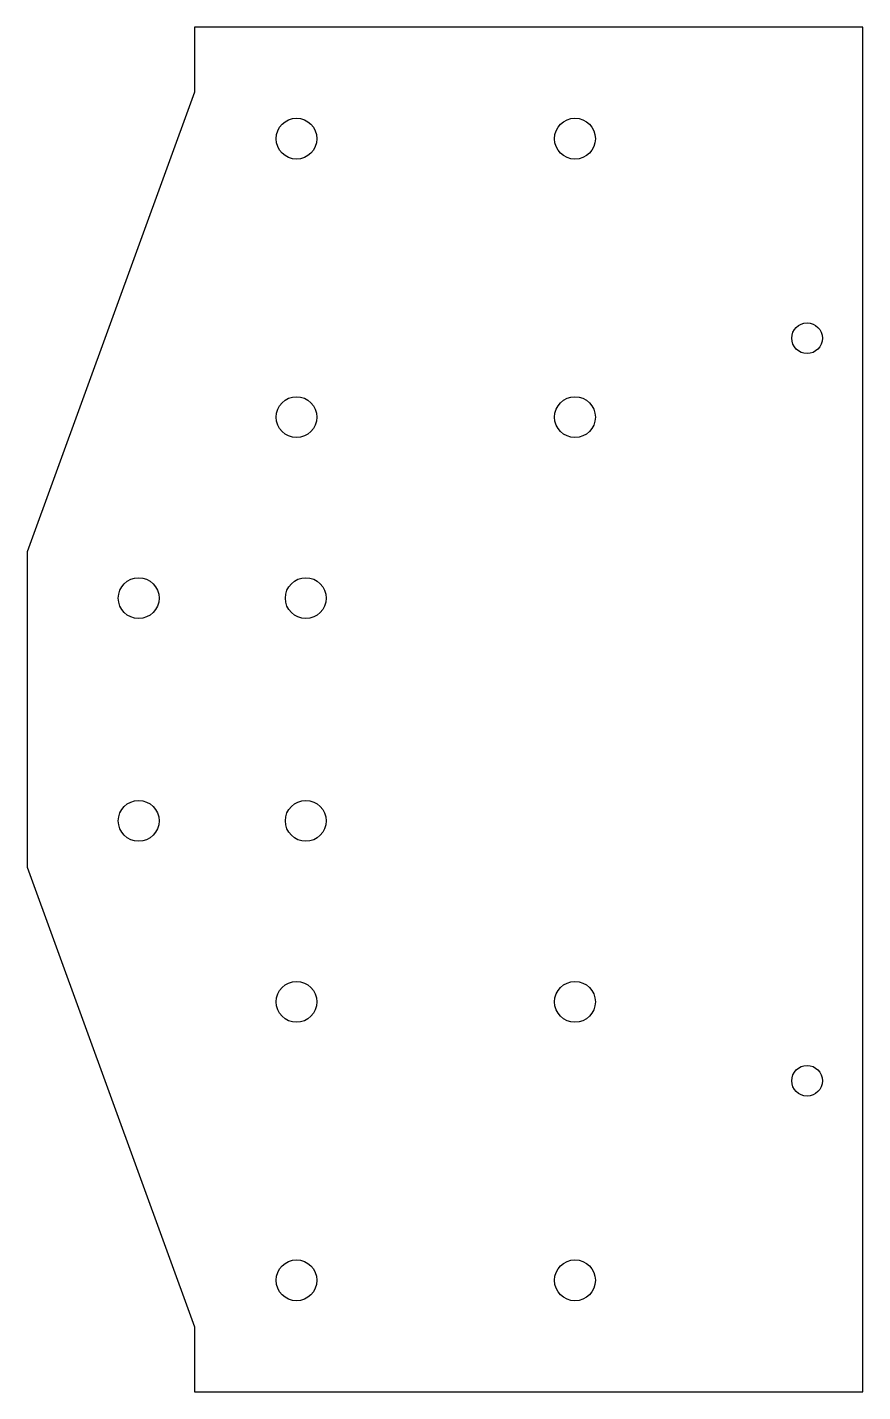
# Model space of a CAD drawing. Header units: millimetres. Extents: x -60 to 30, y 0 to 147.
import ezdxf

# ---------------------------------------------------------------- set-up
doc = ezdxf.new("R2010")
doc.units = ezdxf.units.MM

msp = doc.modelspace()

# ---------------------------------------------------------------- linework, layer by layer
at = {"color": 7, "linetype": 'Continuous', "lineweight": 25}
for p, q in [((-42.15, 147), (-42.15, 140)), ((29.85, 147), (-42.15, 147)), ((29.85, 0), (29.85, 147)), ((-42.15, 140), (-60.15, 90.5)), ((-60.15, 90.5), (-60.15, 56.5)), ((-60.15, 56.5), (-42.15, 7)), ((-42.15, 7), (-42.15, 0)), ((-42.15, 0), (29.85, 0))]:
    msp.add_line(p, q, dxfattribs=at)
for centre, radius in [((-31.15, 135), 2.2), ((-1.15, 135), 2.2), ((23.85, 113.5), 1.65), ((-31.15, 105), 2.2), ((-1.15, 105), 2.2), ((-48.15, 85.5), 2.2), ((-30.15, 85.5), 2.2), ((-48.15, 61.5), 2.2), ((-30.15, 61.5), 2.2), ((-31.15, 42), 2.2), ((-1.15, 42), 2.2), ((23.85, 33.5), 1.65), ((-31.15, 12), 2.2), ((-1.15, 12), 2.2)]:
    msp.add_circle(centre, radius, dxfattribs=at)

doc.saveas('drawing.dxf')
